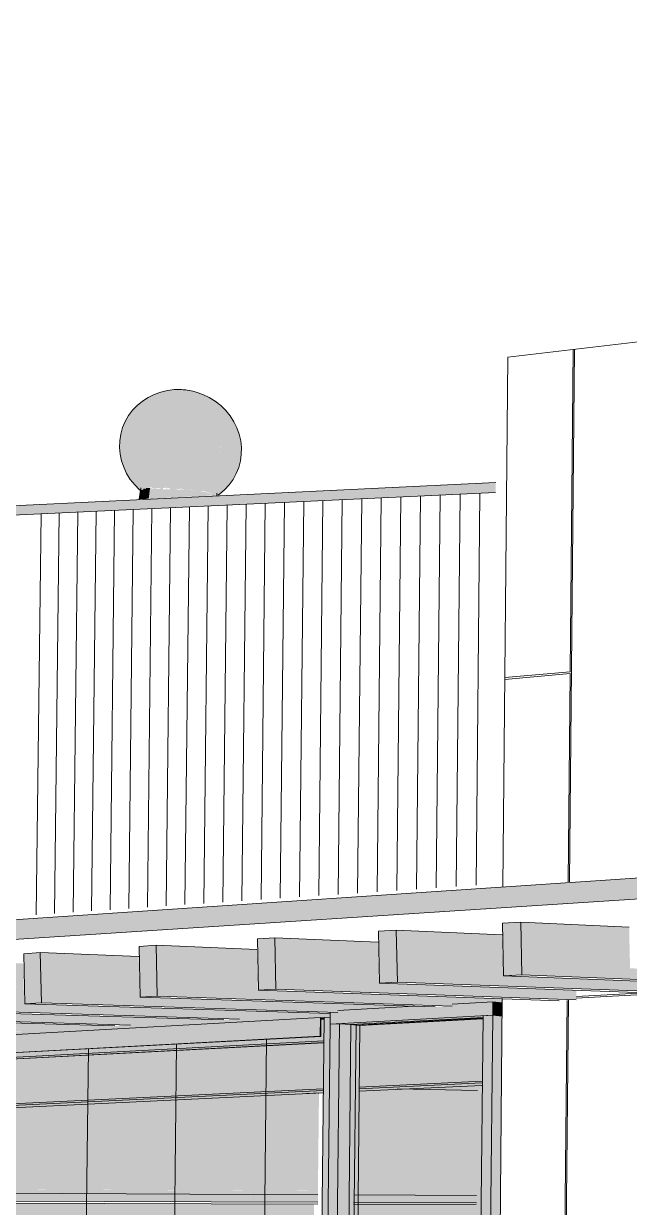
# Model space of a CAD drawing. Header units: inches. Extents: x 30764 to 92544, y -36095 to 66.
# Drawn here: x 30763.7797 to 30763.8787, y -164.9548 to -164.7615 of the extents above; entities that cross this region are included whole.
import ezdxf

# ---------------------------------------------------------------- set-up
doc = ezdxf.new("R2010")
doc.units = ezdxf.units.IN
doc.header["$MEASUREMENT"] = 0
for name, color, linetype, lineweight in [('A-CLNG', 13, 'Continuous', 13), ('A-GENM', 13, 'Continuous', 9), ('A-GLAZ-CURT', 52, 'Continuous', 9), ('A-GLAZ-CWMG', 51, 'Continuous', 9), ('A-ROOF', 132, 'Continuous', 13), ('A-WALL', 113, 'Continuous', 13), ('A-WALL-PATT', 111, 'Continuous', 13), ('L-SITE-WALL', 31, 'Continuous', 13), ('S-BEAM', 12, 'Continuous', 9)]:
    doc.layers.add(name, color=color, linetype=linetype, lineweight=lineweight)

# ---------------------------------------------------------------- blocks, each defined once
blk = doc.blocks.new('FP_2-Entrance - Clinic')
at = {"layer": 'A-WALL-PATT', "lineweight": 9}
for p, q in [((30763.83751, -164.90327), (30763.83817, -164.83893)), ((30763.84071, -164.90305), (30763.84137, -164.83878)), ((30763.84393, -164.90284), (30763.84458, -164.83863)), ((30763.84716, -164.90262), (30763.84781, -164.83848)), ((30763.85041, -164.9024), (30763.85104, -164.83833)), ((30763.85367, -164.90218), (30763.85429, -164.83817)), ((30763.79386, -164.9062), (30763.79461, -164.84099)), ((30763.7969, -164.906), (30763.79765, -164.84085)), ((30763.79996, -164.90579), (30763.80069, -164.8407)), ((30763.80302, -164.90559), (30763.80375, -164.84056)), ((30763.8061, -164.90538), (30763.80682, -164.84042)), ((30763.80918, -164.90517), (30763.8099, -164.84027)), ((30763.81228, -164.90497), (30763.813, -164.84012)), ((30763.8154, -164.90476), (30763.8161, -164.83998)), ((30763.81852, -164.90455), (30763.81922, -164.83983)), ((30763.82165, -164.90434), (30763.82235, -164.83968)), ((30763.8248, -164.90412), (30763.82549, -164.83953)), ((30763.82796, -164.90391), (30763.82864, -164.83938)), ((30763.83113, -164.9037), (30763.8318, -164.83923)), ((30763.83431, -164.90348), (30763.83498, -164.83908)), ((30763.78181, -164.90702), (30763.78258, -164.84156)), ((30763.7848, -164.90681), (30763.78557, -164.84142)), ((30763.78781, -164.90661), (30763.78858, -164.84128)), ((30763.79083, -164.90641), (30763.79159, -164.84114))]:
    blk.add_line(p, q, dxfattribs=at)
blk = doc.blocks.new('FP_11-Entrance - Clinic')
at = {"layer": 'A-WALL-PATT', "lineweight": 9}
for p, q in [((30763.87003, -164.92068), (30763.88402, -164.9199)), ((30763.88105, -164.91978), (30763.87004, -164.9204)), ((30763.86774, -165.0272), (30763.86873, -164.92099)), ((30763.86804, -164.97376), (30763.86853, -164.92101))]:
    blk.add_line(p, q, dxfattribs=at)
blk = doc.blocks.new('FP_23-Entrance - Clinic')
at = {"layer": 'A-WALL-PATT', "lineweight": 9}
for p, q in [((30763.8178, -165.0776), (30763.81941, -164.92735)), ((30763.7744, -165.07597), (30763.77616, -164.92966)), ((30763.78861, -165.0765), (30763.79032, -164.92891)), ((30763.80307, -165.07704), (30763.80474, -164.92814)), ((30763.73323, -165.07443), (30763.73511, -164.93186)), ((30763.74671, -165.07493), (30763.74856, -164.93114)), ((30763.76044, -165.07545), (30763.76224, -164.93041)), ((30763.70693, -165.07344), (30763.70888, -164.93326)), ((30763.71997, -165.07393), (30763.72188, -164.93256)), ((30763.6691, -165.07203), (30763.67115, -164.93527)), ((30763.6815, -165.07249), (30763.68352, -164.93461)), ((30763.69411, -165.07296), (30763.6961, -164.93394)), ((30763.64489, -165.07112), (30763.647, -164.93657)), ((30763.65689, -165.07157), (30763.65898, -164.93593))]:
    blk.add_line(p, q, dxfattribs=at)
blk = doc.blocks.new('FP_25-Entrance - Clinic')
at = {"layer": 'A-WALL-PATT', "lineweight": 9}
for p, q in [((30763.86891, -164.90166), (30763.86973, -164.81467)), ((30763.86904, -164.86737), (30763.86953, -164.8147)), ((30763.85834, -164.86858), (30763.86903, -164.86765)), ((30763.86904, -164.86737), (30763.85835, -164.8683)), ((30763.86872, -164.90168), (30763.86903, -164.86765))]:
    blk.add_line(p, q, dxfattribs=at)

msp = doc.modelspace()

# ---------------------------------------------------------------- hatches: boundary and pattern name
at = {"layer": 'A-CLNG', "lineweight": 5}
h = msp.add_hatch(color=256, dxfattribs=at)
h.paths.add_polyline_path([(30763.63818, -164.93434), (30763.82829, -164.92383), (30763.82884, -164.92388), (30763.82884, -164.9238), (30763.82981, -164.92374), (30763.8298, -164.92317), (30763.81505, -164.92269), (30763.81503, -164.92406), (30763.81242, -164.92421), (30763.79721, -164.92375), (30763.7972, -164.92505), (30763.79464, -164.9252), (30763.77976, -164.92475), (30763.77974, -164.92602), (30763.77724, -164.92616), (30763.76268, -164.92575), (30763.76266, -164.92697), (30763.76021, -164.92711), (30763.74595, -164.92672), (30763.74593, -164.9279), (30763.74354, -164.92804), (30763.72957, -164.92767), (30763.72956, -164.92882), (30763.72947, -164.92882), (30763.72721, -164.92894), (30763.71353, -164.9286), (30763.71351, -164.92971), (30763.71121, -164.92983), (30763.69781, -164.92951), (30763.6978, -164.93058), (30763.69554, -164.9307), (30763.68241, -164.93041), (30763.6824, -164.93144), (30763.68019, -164.93156), (30763.66732, -164.93128), (30763.6673, -164.93227), (30763.66514, -164.93239), (30763.65252, -164.93213), (30763.65251, -164.9331), (30763.65038, -164.93321), (30763.63818, -164.93297), (30763.63818, -164.93418)], flags=0)
h.paths.add_polyline_path([(30763.83327, -164.92255), (30763.84353, -164.92197), (30763.83328, -164.92162), (30763.83327, -164.92247)], flags=0)
h.paths.add_polyline_path([(30763.8519, -164.9215), (30763.85639, -164.92125), (30763.85793, -164.92139), (30763.85793, -164.92074), (30763.85191, -164.92053), (30763.8519, -164.92125)], flags=0)
at = {"layer": 'A-GENM', "lineweight": 5}
for points in [[(30763.80927, -164.83787), (30763.80978, -164.83725), (30763.8105, -164.83609), (30763.81109, -164.83479), (30763.81155, -164.83339), (30763.81185, -164.83193), (30763.81198, -164.83023), (30763.81197, -164.82896), (30763.81178, -164.82753), (30763.81144, -164.82618), (30763.81095, -164.82494), (30763.81032, -164.82384), (30763.80957, -164.82292), (30763.80871, -164.8222), (30763.80778, -164.82169), (30763.80658, -164.82137), (30763.80585, -164.82128), (30763.80478, -164.82125), (30763.80423, -164.82127), (30763.80262, -164.82152), (30763.80143, -164.82189), (30763.80019, -164.82246), (30763.79987, -164.82264), (30763.79886, -164.82333), (30763.79815, -164.82398), (30763.79706, -164.82522), (30763.79642, -164.82631), (30763.7959, -164.82746), (30763.79548, -164.82928), (30763.79542, -164.83023), (30763.79546, -164.83149), (30763.79579, -164.83307), (30763.7962, -164.83421), (30763.79671, -164.8352), (30763.79747, -164.83632), (30763.79885, -164.83777), (30763.79888, -164.83761), (30763.79902, -164.83762), (30763.79901, -164.83754), (30763.79941, -164.83749), (30763.79968, -164.83738), (30763.79975, -164.83742), (30763.79974, -164.83735), (30763.79977, -164.83732), (30763.80032, -164.83738), (30763.80025, -164.83731), (30763.80051, -164.83719), (30763.80068, -164.83724), (30763.80064, -164.83738), (30763.80106, -164.83738), (30763.80106, -164.83733), (30763.8011, -164.83735), (30763.80114, -164.83731), (30763.80269, -164.83732), (30763.80304, -164.83727), (30763.80314, -164.83755), (30763.80323, -164.83734), (30763.80476, -164.83747), (30763.80478, -164.83759), (30763.8049, -164.83746), (30763.80532, -164.83748), (30763.80533, -164.83742), (30763.80609, -164.83754), (30763.80609, -164.83777), (30763.80616, -164.83754), (30763.8072, -164.83762), (30763.80714, -164.83765), (30763.80739, -164.8377), (30763.80811, -164.83775), (30763.80832, -164.83762), (30763.80854, -164.83784), (30763.80921, -164.83784)], [(30763.81129, -164.83853), (30763.81143, -164.83852), (30763.81226, -164.83791), (30763.81361, -164.83639), (30763.81435, -164.8352), (30763.81482, -164.834), (30763.81514, -164.83296), (30763.81527, -164.83177), (30763.81531, -164.83067), (30763.81503, -164.8289), (30763.81457, -164.82749), (30763.8139, -164.82619), (30763.81262, -164.82451), (30763.81169, -164.82366), (30763.81069, -164.82293), (30763.80969, -164.82235), (30763.80906, -164.82206), (30763.80758, -164.82157), (30763.80701, -164.82146), (30763.80778, -164.82169), (30763.80871, -164.8222), (30763.80957, -164.82292), (30763.81032, -164.82384), (30763.81095, -164.82494), (30763.81144, -164.82618), (30763.81178, -164.82753), (30763.81197, -164.82896), (30763.81199, -164.83044), (30763.81185, -164.83193), (30763.81151, -164.83351), (30763.81109, -164.83479), (30763.81046, -164.83614), (30763.80978, -164.83725), (30763.80927, -164.83787), (30763.81002, -164.8381), (30763.81046, -164.83815), (30763.81046, -164.83828), (30763.81058, -164.83822), (30763.81091, -164.83824), (30763.81092, -164.83839), (30763.81108, -164.83827), (30763.81115, -164.83837), (30763.81121, -164.83839), (30763.81121, -164.83845), (30763.81129, -164.83852)], [(30763.79863, -164.83915), (30763.80017, -164.83908), (30763.80039, -164.83735), (30763.79974, -164.83735), (30763.79975, -164.83742), (30763.79961, -164.83742), (30763.79961, -164.8375), (30763.79955, -164.83752), (30763.79956, -164.83742), (30763.7993, -164.83742), (30763.79928, -164.83761), (30763.79887, -164.83762), (30763.79885, -164.83775)], [(30763.80017, -164.83908), (30763.81122, -164.83853), (30763.81122, -164.8385), (30763.81107, -164.83836), (30763.81092, -164.83828), (30763.81038, -164.83816), (30763.81038, -164.83826), (30763.80998, -164.83813), (30763.80991, -164.83818), (30763.80966, -164.83806), (30763.80875, -164.83785), (30763.80854, -164.83784), (30763.80832, -164.83762), (30763.80769, -164.83762), (30763.8077, -164.83777), (30763.80681, -164.83761), (30763.8063, -164.83755), (30763.80609, -164.83754), (30763.80534, -164.83755), (30763.80531, -164.83759), (30763.80478, -164.83759), (30763.80476, -164.83748), (30763.80367, -164.83738), (30763.80366, -164.83752), (30763.80362, -164.83752), (30763.80362, -164.83755), (30763.8025, -164.83755), (30763.80252, -164.83734), (30763.80206, -164.83733), (30763.80205, -164.83741), (30763.80146, -164.8375), (30763.80148, -164.83734), (30763.80102, -164.83741), (30763.8006, -164.83752), (30763.80064, -164.83735), (30763.80039, -164.83735), (30763.80017, -164.83903)]]:
    msp.add_hatch(color=256, dxfattribs=at).paths.add_polyline_path(points, flags=0)
at = {"layer": 'A-GLAZ-CURT', "lineweight": 5, "transparency": 33554458}
msp.add_hatch(color=256, dxfattribs=at).paths.add_polyline_path([(30763.83271, -164.97319), (30763.85431, -164.97264), (30763.85479, -164.9238), (30763.83321, -164.92497), (30763.83272, -164.97264)], flags=0)
at = {"layer": 'A-GLAZ-CWMG', "lineweight": 5}
for points in [[(30763.82981, -164.9249), (30763.85638, -164.92345), (30763.8564, -164.92126), (30763.84973, -164.92163), (30763.84973, -164.92194), (30763.84699, -164.92209), (30763.84354, -164.92197), (30763.83108, -164.92267), (30763.83107, -164.92298), (30763.82983, -164.92305)], [(30763.85791, -164.92358), (30763.85793, -164.92139), (30763.8564, -164.92126), (30763.85638, -164.92345)], [(30763.63817, -164.93773), (30763.82879, -164.92763), (30763.82883, -164.92411), (30763.82828, -164.92414), (30763.82829, -164.92686), (30763.82831, -164.92689), (30763.63817, -164.93705)], [(30763.63819, -164.93704), (30763.82821, -164.92688), (30763.82825, -164.92383), (30763.63819, -164.93434), (30763.63819, -164.93532)], [(30763.82819, -165.07957), (30763.82981, -164.92374), (30763.82884, -164.9238), (30763.82721, -165.07953), (30763.82818, -165.07957)], [(30763.82828, -164.92414), (30763.82883, -164.92411), (30763.82881, -164.92395), (30763.8283, -164.92392), (30763.82829, -164.9241)], [(30763.83321, -164.92497), (30763.85479, -164.9238), (30763.8548, -164.92354), (30763.83134, -164.92482), (30763.83287, -164.92495)], [(30763.83467, -164.9251), (30763.85478, -164.92401), (30763.85479, -164.9238), (30763.83321, -164.92497)], [(30763.85431, -164.97374), (30763.85589, -164.9737), (30763.85638, -164.92345), (30763.8548, -164.92354), (30763.85434, -164.97122)], [(30763.85742, -164.97376), (30763.85791, -164.92358), (30763.85638, -164.92345), (30763.85589, -164.9737), (30763.85638, -164.97372)], [(30763.8293, -164.97436), (30763.83083, -164.97433), (30763.83134, -164.92482), (30763.82981, -164.9249), (30763.82933, -164.97122)], [(30763.83084, -164.97324), (30763.83271, -164.97319), (30763.83321, -164.92497), (30763.83134, -164.92482), (30763.83084, -164.97272)], [(30763.83271, -164.97319), (30763.83417, -164.97316), (30763.83467, -164.9251), (30763.83321, -164.92497), (30763.83272, -164.97272)], [(30763.63817, -164.938), (30763.82879, -164.92794), (30763.82879, -164.9279), (30763.63818, -164.93796)], [(30763.63818, -164.93796), (30763.82879, -164.9279), (30763.8288, -164.92763), (30763.63818, -164.93773)]]:
    msp.add_hatch(color=256, dxfattribs=at).paths.add_polyline_path(points, flags=0)
at = {"layer": 'A-GLAZ-CWMG'}
for points in [[(30763.82832, -164.92689), (30763.82827, -164.92682), (30763.8283, -164.9239), (30763.82845, -164.92391), (30763.82884, -164.92388), (30763.82825, -164.92383), (30763.82821, -164.92688), (30763.82827, -164.92689)], [(30763.82884, -164.92395), (30763.82884, -164.92389), (30763.82841, -164.92391), (30763.82881, -164.92395)]]:
    msp.add_hatch(color=256, dxfattribs=at).paths.add_polyline_path(points, flags=0)
at = {"layer": 'A-ROOF', "lineweight": 5}
for points in [[(30763.68915, -164.84598), (30763.85685, -164.83805), (30763.85686, -164.83642), (30763.68917, -164.84451)], [(30763.63862, -164.92012), (30763.96134, -164.89918), (30763.96095, -164.89868), (30763.96046, -164.89767), (30763.96014, -164.8964), (30763.96005, -164.89568), (30763.9598, -164.89569), (30763.95973, -164.89567), (30763.63862, -164.91716)]]:
    msp.add_hatch(color=256, dxfattribs=at).paths.add_polyline_path(points, flags=0)
at = {"layer": 'S-BEAM', "lineweight": 5}
h = msp.add_hatch(color=256, dxfattribs=at)
h.paths.add_polyline_path([(30763.83451, -164.93479), (30763.85463, -164.93381), (30763.85472, -164.9248), (30763.8346, -164.92591), (30763.83454, -164.93226)], flags=0)
h.paths.add_polyline_path([(30764.01133, -164.92621), (30764.01181, -164.92619), (30764.01186, -164.91634), (30764.01138, -164.91637), (30764.01133, -164.92564)], flags=0)
h.paths.add_polyline_path([(30764.01677, -164.92595), (30764.04319, -164.92466), (30764.04323, -164.91465), (30764.01682, -164.91608), (30764.01677, -164.92564)], flags=0)
h.paths.add_polyline_path([(30764.05143, -164.92426), (30764.08246, -164.92276), (30764.08249, -164.91254), (30764.05147, -164.91421), (30764.05143, -164.92397)], flags=0)
h.paths.add_polyline_path([(30764.08742, -164.92252), (30764.11985, -164.92095), (30764.11987, -164.91053), (30764.08745, -164.91227), (30764.08742, -164.92241)], flags=0)
h.paths.add_polyline_path([(30764.12481, -164.92071), (30764.15872, -164.91906), (30764.15874, -164.90844), (30764.12483, -164.91026), (30764.12481, -164.91969)], flags=0)
h.paths.add_polyline_path([(30764.16368, -164.91882), (30764.1878, -164.91765), (30764.18779, -164.90687), (30764.16369, -164.90817), (30764.16368, -164.91593)], flags=0)
h.paths.add_polyline_path([(30764.20413, -164.91686), (30764.24132, -164.91505), (30764.2413, -164.90399), (30764.20413, -164.90599), (30764.20413, -164.91594)], flags=0)
h.paths.add_polyline_path([(30764.24625, -164.91481), (30764.28523, -164.91292), (30764.2852, -164.90163), (30764.24623, -164.90373), (30764.24624, -164.91274)], flags=0)
h.paths.add_polyline_path([(30764.29014, -164.91269), (30764.30645, -164.91189), (30764.30641, -164.90049), (30764.29011, -164.90136), (30764.29014, -164.90948)], flags=0)
h = msp.add_hatch(color=256, dxfattribs=at)
h.paths.add_polyline_path([(30763.8346, -164.92589), (30763.85472, -164.9248), (30763.85473, -164.92416), (30763.83461, -164.92528), (30763.8346, -164.92588)], flags=0)
h.paths.add_polyline_path([(30764.01138, -164.91637), (30764.01186, -164.91634), (30764.01187, -164.91564), (30764.01139, -164.91567), (30764.01138, -164.91624)], flags=0)
h.paths.add_polyline_path([(30764.01682, -164.91608), (30764.04323, -164.91465), (30764.04324, -164.91394), (30764.01682, -164.91538), (30764.01682, -164.91593)], flags=0)
h.paths.add_polyline_path([(30764.05147, -164.91421), (30764.08249, -164.91254), (30764.08249, -164.91181), (30764.05148, -164.9135), (30764.05147, -164.91411)], flags=0)
h.paths.add_polyline_path([(30764.08745, -164.91227), (30764.11987, -164.91053), (30764.11987, -164.90978), (30764.08746, -164.91157), (30764.08745, -164.91222)], flags=0)
h.paths.add_polyline_path([(30764.12483, -164.91026), (30764.15874, -164.90844), (30764.15874, -164.90767), (30764.12483, -164.90951), (30764.12483, -164.91025)], flags=0)
h.paths.add_polyline_path([(30764.16369, -164.90817), (30764.1878, -164.90687), (30764.18779, -164.9061), (30764.16369, -164.90742), (30764.16369, -164.90815)], flags=0)
h.paths.add_polyline_path([(30764.20413, -164.90599), (30764.2413, -164.90399), (30764.2413, -164.9032), (30764.20413, -164.90524), (30764.20413, -164.90587)], flags=0)
h.paths.add_polyline_path([(30764.24623, -164.90373), (30764.28521, -164.9016), (30764.2852, -164.90082), (30764.24623, -164.90296), (30764.24623, -164.90365)], flags=0)
h.paths.add_polyline_path([(30764.29011, -164.90136), (30764.30641, -164.90048), (30764.30641, -164.89967), (30764.29011, -164.90056), (30764.29011, -164.90134)], flags=0)
h = msp.add_hatch(color=256, dxfattribs=at)
h.paths.add_polyline_path([(30763.83461, -164.92525), (30763.85473, -164.92416), (30763.85474, -164.924), (30763.83462, -164.9251), (30763.83462, -164.92521)], flags=0)
h.paths.add_polyline_path([(30764.01139, -164.91566), (30764.01187, -164.91564), (30764.01187, -164.91547), (30764.01139, -164.91551), (30764.01139, -164.91566)], flags=0)
h.paths.add_polyline_path([(30764.01682, -164.91537), (30764.04324, -164.91394), (30764.04324, -164.91377), (30764.01683, -164.9152), (30764.01683, -164.91525)], flags=0)
h.paths.add_polyline_path([(30764.05148, -164.91349), (30764.08249, -164.9118), (30764.08249, -164.91163), (30764.05148, -164.91332), (30764.05148, -164.91337)], flags=0)
h.paths.add_polyline_path([(30764.08746, -164.91154), (30764.11987, -164.90978), (30764.11987, -164.9096), (30764.08746, -164.91136), (30764.08746, -164.91153)], flags=0)
h.paths.add_polyline_path([(30764.12483, -164.90951), (30764.15874, -164.90767), (30764.15874, -164.90749), (30764.12483, -164.90933), (30764.12483, -164.90941)], flags=0)
h.paths.add_polyline_path([(30764.16369, -164.90741), (30764.1878, -164.9061), (30764.18779, -164.90591), (30764.16369, -164.90722), (30764.16369, -164.90728)], flags=0)
h.paths.add_polyline_path([(30764.20413, -164.90521), (30764.2413, -164.9032), (30764.2413, -164.90301), (30764.20413, -164.90503), (30764.20413, -164.90508)], flags=0)
h.paths.add_polyline_path([(30764.24623, -164.90293), (30764.2852, -164.90082), (30764.2852, -164.90062), (30764.24623, -164.90274), (30764.24623, -164.9028)], flags=0)
h.paths.add_polyline_path([(30764.29011, -164.90055), (30764.30641, -164.89964), (30764.3064, -164.89953), (30764.30616, -164.89949), (30764.29011, -164.90036), (30764.29011, -164.90051)], flags=0)
at = {"layer": 'S-BEAM'}
for points in [[(30763.85815, -164.91701), (30763.86113, -164.91684), (30763.86095, -164.90824), (30763.85797, -164.90843), (30763.85799, -164.90936)], [(30763.83789, -164.91819), (30763.8408, -164.91802), (30763.84062, -164.90953), (30763.83771, -164.90971)], [(30763.7988, -164.92047), (30763.80157, -164.92031), (30763.80139, -164.91201), (30763.79862, -164.91219)], [(30763.81811, -164.91935), (30763.82095, -164.91918), (30763.82077, -164.91078), (30763.81793, -164.91096)], [(30763.77993, -164.92157), (30763.78264, -164.92142), (30763.78246, -164.91321), (30763.77975, -164.91339)]]:
    msp.add_hatch(color=256, dxfattribs=at).paths.add_polyline_path(points, flags=0)
at = {"layer": 'S-BEAM', "lineweight": 5}
for points in [[(30763.90948, -164.91873), (30763.9095, -164.91703), (30763.87881, -164.91578), (30763.87866, -164.90908), (30763.86095, -164.90824), (30763.86113, -164.91684), (30763.90289, -164.91847)], [(30763.88953, -164.91984), (30763.88955, -164.91822), (30763.85805, -164.91699), (30763.8579, -164.91031), (30763.84062, -164.90953), (30763.8408, -164.91802), (30763.88238, -164.91957)], [(30763.84973, -164.92194), (30763.84973, -164.92163), (30763.8519, -164.9215), (30763.85191, -164.92053), (30763.818, -164.91933), (30763.81786, -164.91269), (30763.80139, -164.91201), (30763.80157, -164.92031), (30763.84753, -164.92187)], [(30763.87003, -164.92092), (30763.87005, -164.91937), (30763.83779, -164.91818), (30763.83764, -164.91151), (30763.82077, -164.91078), (30763.82095, -164.91918), (30763.86495, -164.92074)], [(30763.81503, -164.92406), (30763.81505, -164.92269), (30763.77982, -164.92156), (30763.77967, -164.91498), (30763.76396, -164.91439), (30763.76414, -164.92249), (30763.81437, -164.92404)], [(30763.83107, -164.92298), (30763.83108, -164.92267), (30763.83327, -164.92255), (30763.83328, -164.92162), (30763.79869, -164.92046), (30763.79854, -164.91385), (30763.78246, -164.91321), (30763.78264, -164.92142), (30763.8301, -164.92295)], [(30763.7972, -164.92505), (30763.79721, -164.92373), (30763.76138, -164.92264), (30763.76123, -164.91609), (30763.74588, -164.91553), (30763.74605, -164.92355), (30763.79653, -164.92504)], [(30763.77974, -164.92602), (30763.77976, -164.92475), (30763.74335, -164.92369), (30763.74321, -164.91718), (30763.7282, -164.91665), (30763.72838, -164.92458), (30763.77908, -164.92601)], [(30763.85386, -164.93674), (30763.85387, -164.93594), (30763.83756, -164.93561), (30763.83383, -164.93582), (30763.83382, -164.93634), (30763.8535, -164.93674)], [(30763.85389, -164.93573), (30763.8539, -164.93482), (30763.84076, -164.93546), (30763.85352, -164.93572)], [(30763.82782, -164.95214), (30763.82799, -164.93623), (30763.82576, -164.93618), (30763.71142, -164.94175), (30763.71128, -164.95154), (30763.82765, -164.95213)], [(30763.82799, -164.93623), (30763.82799, -164.93607), (30763.82576, -164.93618), (30763.82765, -164.93622)], [(30763.82782, -164.95277), (30763.82782, -164.95214), (30763.71128, -164.95154), (30763.7113, -164.95239), (30763.71448, -164.95225), (30763.82765, -164.95277)], [(30763.82782, -164.95398), (30763.82783, -164.95277), (30763.71448, -164.95225), (30763.71451, -164.95359), (30763.82767, -164.95398)], [(30763.85311, -164.95744), (30763.85314, -164.95434), (30763.83303, -164.95427), (30763.833, -164.95743), (30763.85294, -164.95744)]]:
    msp.add_hatch(color=256, dxfattribs=at).paths.add_polyline_path(points, flags=0)
h = msp.add_hatch(color=256, dxfattribs=at)
h.paths.add_polyline_path([(30763.83451, -164.93517), (30763.85463, -164.9342), (30763.85463, -164.93381), (30763.83451, -164.93479), (30763.83451, -164.9351)], flags=0)
h.paths.add_polyline_path([(30764.01133, -164.92664), (30764.01181, -164.92661), (30764.01181, -164.92619), (30764.01133, -164.92623), (30764.01133, -164.92659)], flags=0)
h.paths.add_polyline_path([(30764.01677, -164.92637), (30764.04319, -164.92509), (30764.04319, -164.92466), (30764.01677, -164.92595), (30764.01677, -164.92634)], flags=0)
h.paths.add_polyline_path([(30764.05143, -164.9247), (30764.08245, -164.9232), (30764.08246, -164.92276), (30764.05143, -164.92426), (30764.05143, -164.9247)], flags=0)
h.paths.add_polyline_path([(30764.08742, -164.92296), (30764.11985, -164.9214), (30764.11985, -164.92095), (30764.08742, -164.92252), (30764.08742, -164.92288)], flags=0)
h.paths.add_polyline_path([(30764.12481, -164.92116), (30764.15872, -164.91952), (30764.15872, -164.91906), (30764.12481, -164.92071), (30764.12481, -164.92111)], flags=0)
h.paths.add_polyline_path([(30764.16368, -164.91928), (30764.1878, -164.91808), (30764.18779, -164.91765), (30764.16368, -164.91884), (30764.16368, -164.91921)], flags=0)
h.paths.add_polyline_path([(30764.20413, -164.91733), (30764.24132, -164.91553), (30764.2413, -164.91505), (30764.20413, -164.91686), (30764.20413, -164.91732)], flags=0)
h.paths.add_polyline_path([(30764.24625, -164.91529), (30764.28524, -164.91341), (30764.28523, -164.91292), (30764.24625, -164.91481), (30764.24625, -164.91526)], flags=0)
h.paths.add_polyline_path([(30764.29015, -164.91318), (30764.30624, -164.91241), (30764.30645, -164.91244), (30764.30645, -164.91189), (30764.29014, -164.91269), (30764.29015, -164.91317)], flags=0)
h = msp.add_hatch(color=256, dxfattribs=at)
h.paths.add_polyline_path([(30763.83451, -164.93546), (30763.85463, -164.93449), (30763.85464, -164.9342), (30763.83452, -164.93517), (30763.83452, -164.93536)], flags=0)
h.paths.add_polyline_path([(30764.01133, -164.92695), (30764.01181, -164.92693), (30764.01181, -164.92661), (30764.01133, -164.92664)], flags=0)
h.paths.add_polyline_path([(30764.01677, -164.92669), (30764.04319, -164.92542), (30764.04319, -164.9251), (30764.01677, -164.92637)], flags=0)
h.paths.add_polyline_path([(30764.05143, -164.92503), (30764.08246, -164.92353), (30764.08246, -164.9232), (30764.05144, -164.9247)], flags=0)
h.paths.add_polyline_path([(30764.08742, -164.92329), (30764.11985, -164.92173), (30764.11985, -164.9214), (30764.08742, -164.92296)], flags=0)
h.paths.add_polyline_path([(30764.12481, -164.9215), (30764.15873, -164.91986), (30764.15873, -164.91952), (30764.12481, -164.92116)], flags=0)
h.paths.add_polyline_path([(30764.16368, -164.91963), (30764.1878, -164.91847), (30764.18779, -164.91812), (30764.16368, -164.91928)], flags=0)
h.paths.add_polyline_path([(30764.20413, -164.91768), (30764.24132, -164.91589), (30764.2413, -164.91554), (30764.20413, -164.91733)], flags=0)
h.paths.add_polyline_path([(30764.24625, -164.91565), (30764.28523, -164.91378), (30764.28523, -164.91341), (30764.24625, -164.9153)], flags=0)
h.paths.add_polyline_path([(30764.29014, -164.91354), (30764.3062, -164.91277), (30764.3062, -164.9124), (30764.29014, -164.91318)], flags=0)
h = msp.add_hatch(color=256, dxfattribs=at)
h.paths.add_polyline_path([(30763.83449, -164.93586), (30763.85461, -164.9349), (30763.85463, -164.93449), (30763.83451, -164.93546)], flags=0)
h.paths.add_polyline_path([(30764.01132, -164.9274), (30764.0118, -164.92738), (30764.01181, -164.92693), (30764.01133, -164.92695)], flags=0)
h.paths.add_polyline_path([(30764.01676, -164.92714), (30764.04318, -164.92587), (30764.04319, -164.92542), (30764.01677, -164.92669)], flags=0)
h.paths.add_polyline_path([(30764.05241, -164.92543), (30764.08245, -164.92399), (30764.08246, -164.92353), (30764.05143, -164.92503), (30764.05143, -164.92533), (30764.05224, -164.92542)], flags=0)
h.paths.add_polyline_path([(30764.08741, -164.92376), (30764.11984, -164.9222), (30764.11985, -164.92173), (30764.08742, -164.92329)], flags=0)
h.paths.add_polyline_path([(30764.1248, -164.92197), (30764.15872, -164.92034), (30764.15873, -164.91986), (30764.12481, -164.9215)], flags=0)
h.paths.add_polyline_path([(30764.16368, -164.92011), (30764.1878, -164.91895), (30764.18779, -164.91847), (30764.16368, -164.91963)], flags=0)
h.paths.add_polyline_path([(30764.20413, -164.91817), (30764.24132, -164.91639), (30764.2413, -164.91589), (30764.20413, -164.91768)], flags=0)
h.paths.add_polyline_path([(30764.24625, -164.91615), (30764.28524, -164.91429), (30764.28523, -164.91378), (30764.24625, -164.91565), (30764.24625, -164.91596)], flags=0)
h.paths.add_polyline_path([(30764.29015, -164.91405), (30764.30646, -164.91327), (30764.30645, -164.91281), (30764.3062, -164.91277), (30764.29014, -164.91354)], flags=0)
h = msp.add_hatch(color=256, dxfattribs=at)
h.paths.add_polyline_path([(30763.6381, -164.94431), (30763.7029, -164.94117), (30763.70299, -164.93457), (30763.6381, -164.93799), (30763.6381, -164.94304)], flags=0)
h.paths.add_polyline_path([(30763.70902, -164.94087), (30763.82866, -164.93507), (30763.82873, -164.92793), (30763.70911, -164.93424), (30763.70904, -164.93961)], flags=0)
h = msp.add_hatch(color=256, dxfattribs=at)
h.paths.add_polyline_path([(30763.6381, -164.94465), (30763.70289, -164.94152), (30763.7029, -164.94117), (30763.6381, -164.94431), (30763.6381, -164.94464)], flags=0)
h.paths.add_polyline_path([(30763.70888, -164.94124), (30763.82866, -164.93545), (30763.82866, -164.93507), (30763.70902, -164.94088), (30763.70896, -164.94112), (30763.70893, -164.94118)], flags=0)
h = msp.add_hatch(color=256, dxfattribs=at)
h.paths.add_polyline_path([(30763.63811, -164.94491), (30763.7029, -164.94179), (30763.70291, -164.94153), (30763.63811, -164.94465)], flags=0)
h.paths.add_polyline_path([(30763.70741, -164.94157), (30763.82866, -164.93574), (30763.82866, -164.93545), (30763.70742, -164.94131)], flags=0)
h = msp.add_hatch(color=256, dxfattribs=at)
h.paths.add_polyline_path([(30763.63809, -164.94526), (30763.70287, -164.94216), (30763.7029, -164.94179), (30763.63811, -164.94491), (30763.6381, -164.9451)], flags=0)
h.paths.add_polyline_path([(30763.71079, -164.94178), (30763.82864, -164.93614), (30763.82866, -164.93574), (30763.70741, -164.94157), (30763.70959, -164.94171)], flags=0)
h = msp.add_hatch(color=256, dxfattribs=at)
h.paths.add_polyline_path([(30764.04231, -164.95323), (30764.04233, -164.94868), (30764.01584, -164.9484), (30764.01581, -164.9531), (30764.04206, -164.95323)], flags=0)
h.paths.add_polyline_path([(30764.01084, -164.95307), (30764.01087, -164.94835), (30764.01039, -164.94834), (30764.01036, -164.95307), (30764.01076, -164.95307)], flags=0)
h.paths.add_polyline_path([(30763.85371, -164.95227), (30763.85386, -164.93674), (30763.83382, -164.93634), (30763.83366, -164.95216), (30763.8535, -164.95227)], flags=0)
h = msp.add_hatch(color=256, dxfattribs=at)
h.paths.add_polyline_path([(30763.82716, -164.95743), (30763.82719, -164.95426), (30763.71036, -164.9539), (30763.71031, -164.95741), (30763.82704, -164.95743)], flags=0)
h.paths.add_polyline_path([(30763.70178, -164.95741), (30763.70199, -164.94296), (30763.68801, -164.94278), (30763.63757, -164.94524), (30763.63758, -164.95739), (30763.70047, -164.95741)], flags=0)
h = msp.add_hatch(color=256, dxfattribs=at)
h.paths.add_polyline_path([(30764.04231, -164.95374), (30764.04231, -164.95323), (30764.01581, -164.9531), (30764.01581, -164.95362), (30764.04206, -164.95374)], flags=0)
h.paths.add_polyline_path([(30764.01083, -164.9536), (30764.01084, -164.95359), (30764.01084, -164.95307), (30764.01036, -164.95307), (30764.01036, -164.95359), (30764.01076, -164.9536)], flags=0)
h.paths.add_polyline_path([(30763.85371, -164.95288), (30763.85371, -164.95227), (30763.83366, -164.95216), (30763.83365, -164.95279), (30763.8535, -164.95288)], flags=0)
h = msp.add_hatch(color=256, dxfattribs=at)
h.paths.add_polyline_path([(30764.04231, -164.95471), (30764.04231, -164.95374), (30764.01582, -164.95362), (30764.01581, -164.95462), (30764.04206, -164.95471)], flags=0)
h.paths.add_polyline_path([(30764.01084, -164.9546), (30764.01085, -164.9536), (30764.01037, -164.95359), (30764.01036, -164.9546), (30764.01077, -164.9546)], flags=0)
h.paths.add_polyline_path([(30763.85371, -164.95407), (30763.85372, -164.95289), (30763.83367, -164.95279), (30763.83365, -164.954), (30763.85352, -164.95406)], flags=0)

# ---------------------------------------------------------------- linework, layer by layer
at = {"layer": 'A-GENM'}
for p, q in [((30763.79861, -164.83915), (30763.7989, -164.83731)), ((30763.81129, -164.83818), (30763.81132, -164.83853))]:
    msp.add_line(p, q, dxfattribs=at)
for points in [[(30763.79899, -164.83787, 0), (30763.79869, -164.83763, 0), (30763.79788, -164.83682, 0), (30763.79717, -164.83593, 0), (30763.79657, -164.83497, 0), (30763.79609, -164.83395, 0), (30763.79573, -164.8329, 0), (30763.7955, -164.83181, 0), (30763.7954, -164.83071, 0), (30763.79544, -164.82961, 0), (30763.7956, -164.82853, 0), (30763.7959, -164.82747, 0), (30763.79632, -164.82646, 0), (30763.79686, -164.82551, 0), (30763.79752, -164.82463, 0), (30763.79828, -164.82383, 0), (30763.79914, -164.82312, 0), (30763.80007, -164.82252, 0), (30763.80108, -164.82203, 0), (30763.80215, -164.82165, 0), (30763.80325, -164.82139, 0), (30763.80439, -164.82126, 0), (30763.80496, -164.82124, 0), (30763.80525, -164.82125, 0), (30763.80554, -164.82126, 0), (30763.80582, -164.82128, 0), (30763.80624, -164.82132, 0), (30763.80648, -164.82135, 0), (30763.80679, -164.8214, 0), (30763.80682, -164.82141, 0)], [(30763.80682, -164.82141, 0), (30763.80739, -164.82152, 0), (30763.80795, -164.82167, 0), (30763.80903, -164.82205, 0), (30763.81007, -164.82255, 0), (30763.81105, -164.82316, 0), (30763.81195, -164.82387, 0), (30763.81277, -164.82467, 0), (30763.81348, -164.82555, 0), (30763.81409, -164.8265, 0), (30763.81459, -164.82751, 0), (30763.81496, -164.82856, 0), (30763.8152, -164.82964, 0), (30763.81532, -164.83073, 0), (30763.8153, -164.83183, 0), (30763.81515, -164.83291, 0), (30763.81487, -164.83396, 0), (30763.81447, -164.83497, 0), (30763.81395, -164.83593, 0), (30763.81331, -164.83682, 0), (30763.81257, -164.83763, 0), (30763.81173, -164.83835, 0), (30763.81147, -164.83852, 0)]]:
    msp.add_polyline3d(points, dxfattribs=at)
at = {"layer": 'A-GLAZ-CURT'}
for p, q in [((30763.85479, -164.9238), (30763.83321, -164.92497)), ((30763.83405, -164.92504), (30763.85478, -164.92392)), ((30763.83321, -164.92497), (30763.83271, -164.97319)), ((30763.83321, -164.92497), (30763.83405, -164.92504)), ((30763.83355, -164.97317), (30763.83405, -164.92504))]:
    msp.add_line(p, q, dxfattribs=at)
at = {"layer": 'A-GLAZ-CWMG'}
for p, q in [((30763.84354, -164.92197), (30763.83108, -164.92267)), ((30763.8564, -164.92126), (30763.84973, -164.92163)), ((30763.8564, -164.92126), (30763.85638, -164.92345)), ((30763.85793, -164.92139), (30763.8564, -164.92126)), ((30763.63819, -164.93434), (30763.82825, -164.92383)), ((30763.82884, -164.9238), (30763.82721, -165.07953)), ((30763.82825, -164.92383), (30763.82821, -164.92688)), ((30763.82884, -164.92388), (30763.82825, -164.92383)), ((30763.82827, -164.92682), (30763.8283, -164.9239)), ((30763.82828, -164.92414), (30763.82883, -164.92411)), ((30763.8283, -164.9239), (30763.82841, -164.92391)), ((30763.82841, -164.92391), (30763.82884, -164.92395)), ((30763.82884, -164.9238), (30763.82982, -164.92374)), ((30763.82981, -164.9249), (30763.82983, -164.92305)), ((30763.85638, -164.92345), (30763.82981, -164.9249)), ((30763.85478, -164.92401), (30763.83467, -164.9251)), ((30763.85431, -164.97374), (30763.8548, -164.92354)), ((30763.8548, -164.92354), (30763.85638, -164.92345)), ((30763.85589, -164.9737), (30763.85638, -164.92345)), ((30763.85638, -164.92345), (30763.85791, -164.92358)), ((30763.85638, -164.92345), (30763.85791, -164.92358)), ((30763.82981, -164.9249), (30763.8293, -164.97436)), ((30763.82981, -164.9249), (30763.83134, -164.92482)), ((30763.83134, -164.92482), (30763.83083, -164.97433)), ((30763.83134, -164.92482), (30763.83321, -164.92497)), ((30763.83321, -164.92497), (30763.83467, -164.9251)), ((30763.83467, -164.9251), (30763.83417, -164.97316)), ((30763.63817, -164.938), (30763.82879, -164.92794)), ((30763.63818, -164.93773), (30763.8288, -164.92763)), ((30763.63818, -164.93796), (30763.82879, -164.9279)), ((30763.63819, -164.93704), (30763.82821, -164.92688)), ((30763.63819, -164.93705), (30763.82832, -164.92689)), ((30763.82821, -164.92688), (30763.82832, -164.92689)), ((30763.82832, -164.92682), (30763.82827, -164.92682)), ((30763.82827, -164.92682), (30763.82832, -164.92682)), ((30763.82832, -164.92689), (30763.82832, -164.92682))]:
    msp.add_line(p, q, dxfattribs=at)
at = {"layer": 'A-ROOF'}
for p, q in [((30763.68917, -164.84451), (30763.85686, -164.83642)), ((30763.63862, -164.91716), (30763.95976, -164.89567)), ((30763.96134, -164.89918), (30763.63862, -164.92012))]:
    msp.add_line(p, q, dxfattribs=at)
at = {"layer": 'A-WALL'}
for p, q in [((30763.82828, -164.9241), (30763.82883, -164.92407)), ((30763.82884, -164.92389), (30763.8283, -164.92392))]:
    msp.add_line(p, q, dxfattribs=at)
at = {"layer": 'L-SITE-WALL'}
for p, q in [((30764.32042, -164.76149), (30763.85885, -164.81596)), ((30763.85885, -164.81596), (30763.85802, -164.90239)), ((30763.85685, -164.83805), (30763.74847, -164.84317)), ((30763.85794, -164.92074), (30763.85639, -165.08066))]:
    msp.add_line(p, q, dxfattribs=at)
at = {"layer": 'S-BEAM'}
for p, q in [((30763.86095, -164.90824), (30763.85797, -164.90843)), ((30763.85797, -164.90843), (30763.85815, -164.91701)), ((30763.86113, -164.91684), (30763.86095, -164.90824)), ((30763.86095, -164.90824), (30763.87866, -164.90908)), ((30763.84062, -164.90953), (30763.83771, -164.90971)), ((30763.83771, -164.90971), (30763.83789, -164.91819)), ((30763.8408, -164.91802), (30763.84062, -164.90953)), ((30763.84062, -164.90953), (30763.8579, -164.91031)), ((30763.80139, -164.91201), (30763.79862, -164.91219)), ((30763.79862, -164.91219), (30763.7988, -164.92047)), ((30763.80157, -164.92031), (30763.80139, -164.91201)), ((30763.80139, -164.91201), (30763.81786, -164.91269)), ((30763.82077, -164.91078), (30763.81793, -164.91096)), ((30763.81793, -164.91096), (30763.81811, -164.91935)), ((30763.82095, -164.91918), (30763.82077, -164.91078)), ((30763.82077, -164.91078), (30763.83764, -164.91151)), ((30763.78246, -164.91321), (30763.77975, -164.91339)), ((30763.77975, -164.91339), (30763.77993, -164.92157)), ((30763.78264, -164.92142), (30763.78246, -164.91321)), ((30763.78246, -164.91321), (30763.79854, -164.91385)), ((30763.83789, -164.91819), (30763.8408, -164.91802)), ((30763.88668, -164.92), (30763.83789, -164.91819)), ((30763.88953, -164.91984), (30763.8408, -164.91802)), ((30763.85815, -164.91701), (30763.86113, -164.91684)), ((30763.90656, -164.91889), (30763.85815, -164.91701)), ((30763.90948, -164.91873), (30763.86113, -164.91684)), ((30763.81811, -164.91935), (30763.82095, -164.91918)), ((30763.86724, -164.92108), (30763.81811, -164.91935)), ((30763.87003, -164.92092), (30763.82095, -164.91918)), ((30763.77993, -164.92157), (30763.78264, -164.92142)), ((30763.82982, -164.92317), (30763.77993, -164.92157)), ((30763.83107, -164.92298), (30763.78264, -164.92142)), ((30763.7988, -164.92047), (30763.80157, -164.92031)), ((30763.84699, -164.92209), (30763.7988, -164.92047)), ((30763.84973, -164.92194), (30763.80157, -164.92031)), ((30763.79464, -164.9252), (30763.74346, -164.9237)), ((30763.7972, -164.92505), (30763.74605, -164.92355)), ((30763.81242, -164.92421), (30763.76149, -164.92265)), ((30763.81503, -164.92406), (30763.76414, -164.92249)), ((30763.70742, -164.94131), (30763.82866, -164.93545)), ((30763.83449, -164.93586), (30763.85461, -164.9349)), ((30763.83451, -164.93546), (30763.85463, -164.93449)), ((30763.83452, -164.93517), (30763.85464, -164.9342)), ((30763.84076, -164.93546), (30763.85389, -164.93573)), ((30763.70741, -164.94157), (30763.82866, -164.93574)), ((30763.71079, -164.94178), (30763.82864, -164.93614)), ((30763.71448, -164.95225), (30763.82783, -164.95277)), ((30763.83367, -164.95279), (30763.85372, -164.95289)), ((30763.71122, -164.95393), (30763.82778, -164.95429)), ((30763.71451, -164.95359), (30763.82782, -164.95398)), ((30763.83361, -164.95431), (30763.85367, -164.95437)), ((30763.83365, -164.954), (30763.85371, -164.95407))]:
    msp.add_line(p, q, dxfattribs=at)

# ---------------------------------------------------------------- block references
at = {"layer": 'A-GLAZ-CURT'}
msp.add_blockref('FP_23-Entrance - Clinic', (0, 0), dxfattribs=at)
at = {"layer": 'L-SITE-WALL', "lineweight": 9}
for name in ['FP_25-Entrance - Clinic', 'FP_2-Entrance - Clinic', 'FP_11-Entrance - Clinic']:
    msp.add_blockref(name, (0, 0), dxfattribs=at)

doc.saveas('drawing.dxf')
